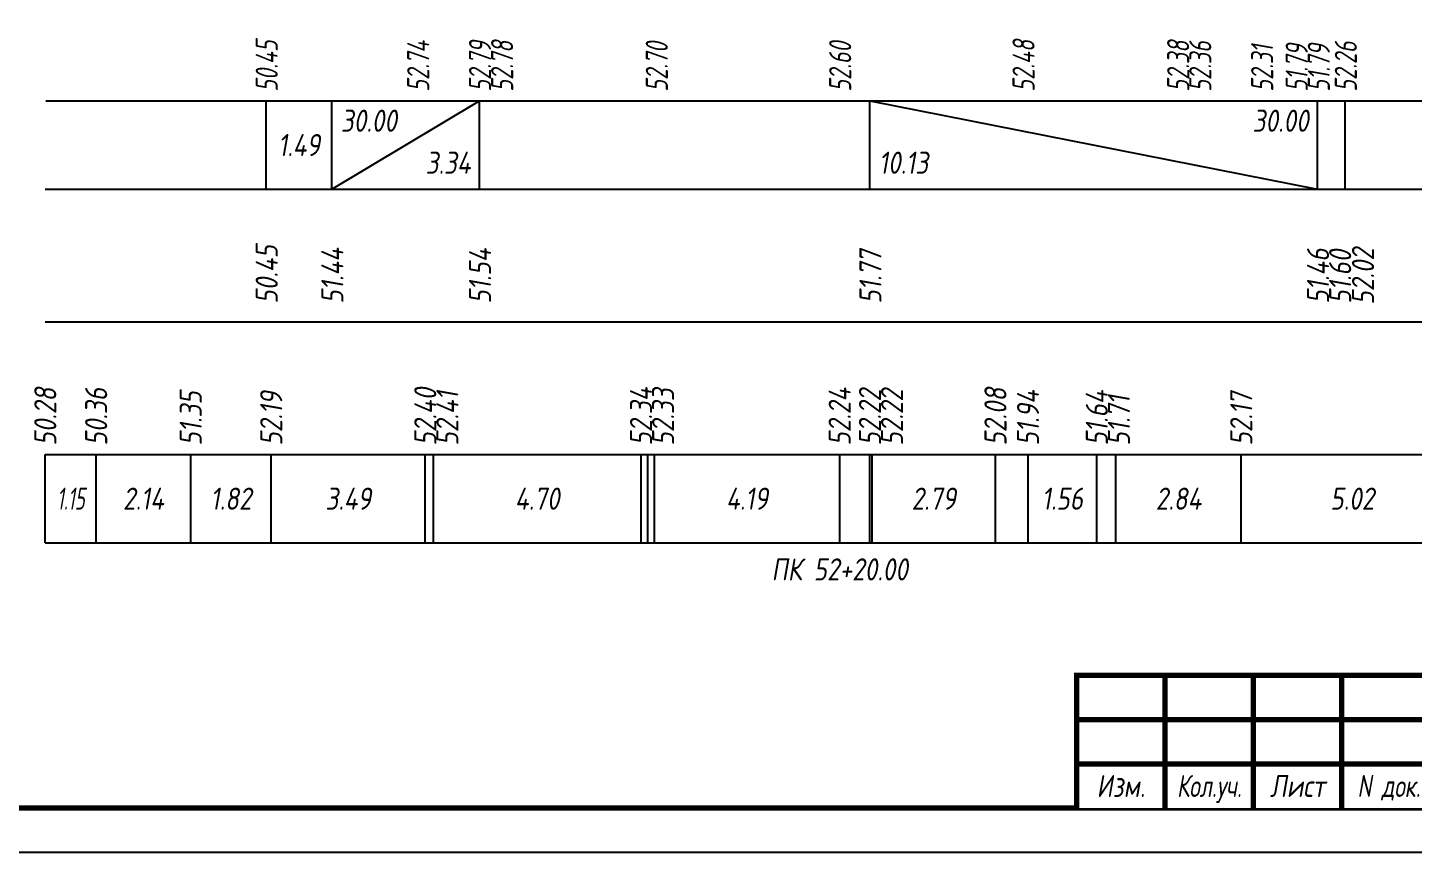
# Model space of a CAD drawing. Extents: x -717 to 1451, y -133302 to 233.
# Drawn here: x 81.2 to 238, y -82340.4 to -82247.1 of the extents above; entities that cross this region are included whole.
import ezdxf
from ezdxf.enums import TextEntityAlignment as Align

# ---------------------------------------------------------------- set-up
doc = ezdxf.new("R2010")
doc.units = 0
for name, color, linetype in [('Зарамочное оформление', 7, 'Continuous'), ('Код_510', 7, 'Continuous'), ('Код_514', 1, 'Continuous'), ('Код_516', 1, 'Continuous'), ('Подписи поперечников', 7, 'Continuous'), ('Таблица', 7, 'Continuous')]:
    doc.layers.add(name, color=color, linetype=linetype)
doc.styles.add('М', font='romand.shx', dxfattribs={"width": 0.8, "oblique": 10, "height": 2.5})

# ---------------------------------------------------------------- blocks, each defined once
blk = doc.blocks.new('Штамп')
at = {"linetype": 'Continuous'}
blk.add_wipeout([(199.95, -411.25), (384.95, -411.25), (384.95, -426.25), (199.95, -426.25)], dxfattribs=at).dxf.layer = 'Зарамочное оформление'
at = {"layer": 'Зарамочное оформление', "linetype": 'Continuous', "lineweight": -3, "const_width": 0.6, "flags": 128}
for points in [[(199.95, -426.25), (199.95, -411.25), (384.95, -411.25)], [(209.95, -411.25), (209.95, -426.25)], [(219.95, -411.25), (219.95, -426.25)], [(229.95, -411.25), (229.95, -426.25)], [(199.95, -416.25), (264.95, -416.25)], [(199.95, -421.25), (264.95, -421.25)]]:
    blk.add_lwpolyline(points, dxfattribs=at)
at = {"layer": 'Зарамочное оформление', "linetype": 'Continuous', "style": 'М', "oblique": 10}
for s, width, p in [('Изм.', 0.8, (204.95, -423.75)), ('Кол.уч.', 0.7, (214.95, -423.75)), ('Лист', 0.8, (224.95, -423.75)), ('N док.', 0.7, (235.28, -423.75))]:
    blk.add_text(s, height=2.5, dxfattribs=dict(at, width=width)).set_placement(p, align=Align.MIDDLE_CENTER)
blk = doc.blocks.new('шифр')
blk.add_blockref('Штамп', (0, -81969))

msp = doc.modelspace()

# ---------------------------------------------------------------- linework, layer by layer
at = {"flags": 128}
msp.add_lwpolyline([(-30.054, -82340.421), (389.946, -82340.421), (389.946, -82043.421), (-30.054, -82043.421)], close=True, dxfattribs=at)
at = {"const_width": 0.6, "flags": 128}
msp.add_lwpolyline([(-10.054, -82335.421), (384.946, -82335.421), (384.946, -82048.421), (-10.054, -82048.421)], close=True, dxfattribs=at)
at = {"layer": 'Код_510'}
for p, q in [((83.241, -82305.421), (83.241, -82295.421)), ((88.996, -82305.421), (88.996, -82295.421)), ((99.698, -82305.421), (99.698, -82295.421)), ((108.803, -82305.421), (108.803, -82295.421)), ((126.24, -82305.421), (126.24, -82295.421)), ((127.159, -82305.421), (127.159, -82295.421)), ((150.649, -82305.421), (150.649, -82295.421)), ((151.408, -82305.421), (151.408, -82295.421)), ((152.158, -82305.421), (152.158, -82295.421)), ((173.13, -82305.421), (173.13, -82295.421)), ((176.556, -82305.421), (176.556, -82295.421)), ((176.797, -82305.421), (176.797, -82295.421)), ((190.757, -82305.421), (190.757, -82295.421)), ((194.44, -82305.421), (194.44, -82295.421)), ((202.225, -82305.421), (202.225, -82295.421)), ((204.381, -82305.421), (204.381, -82295.421)), ((218.569, -82305.421), (218.569, -82295.421))]:
    msp.add_line(p, q, dxfattribs=at)
at = {"layer": 'Код_516'}
for p, q in [((108.241, -82265.421), (108.241, -82255.421)), ((115.671, -82265.421), (115.671, -82255.421)), ((115.671, -82265.421), (132.38, -82255.421)), ((132.38, -82265.421), (132.38, -82255.421)), ((176.556, -82265.421), (176.556, -82255.421)), ((176.556, -82255.421), (227.208, -82265.421)), ((227.208, -82265.421), (227.208, -82255.421)), ((227.208, -82265.421), (227.208, -82255.421)), ((230.348, -82265.421), (230.348, -82255.421))]:
    msp.add_line(p, q, dxfattribs=at)
at = {"layer": 'Таблица'}
for p, q in [((83.295, -82255.421), (255.402, -82255.421)), ((83.241, -82265.421), (255.348, -82265.421)), ((83.241, -82280.421), (255.348, -82280.421)), ((83.241, -82295.421), (255.348, -82295.421)), ((83.241, -82305.421), (255.348, -82305.421))]:
    msp.add_line(p, q, dxfattribs=at)

# ---------------------------------------------------------------- texts
at = {"layer": 'Код_510', "style": 'М', "oblique": 10, "width": 0.8}
for s, p in [('50.28', (83.241, -82294.421)), ('52.40', (126.24, -82294.421)), ('52.34', (150.649, -82294.421)), ('52.33', (153.149, -82294.421)), ('52.22', (176.556, -82294.421)), ('52.22', (179.056, -82294.421)), ('52.08', (190.757, -82294.421)), ('50.36', (88.996, -82294.421)), ('51.35', (99.698, -82294.421)), ('52.19', (108.803, -82294.421)), ('52.41', (128.74, -82294.421)), ('52.24', (173.13, -82294.421)), ('51.94', (194.44, -82294.421)), ('51.64', (202.225, -82294.421)), ('51.71', (204.725, -82294.421)), ('52.17', (218.569, -82294.421))]:
    msp.add_text(s, height=2.5, rotation=90, dxfattribs=at).set_placement(p, align=Align.MIDDLE_LEFT)
at = {"layer": 'Код_510', "style": 'М', "oblique": 10}
for s, width, p in [('1.15', 0.6, (86.118, -82300.421)), ('2.14', 0.8, (94.347, -82300.421)), ('1.82', 0.8, (104.251, -82300.421)), ('3.49', 0.8, (117.522, -82300.421)), ('4.70', 0.8, (138.904, -82300.421)), ('4.19', 0.8, (162.644, -82300.421)), ('2.79', 0.8, (183.777, -82300.421)), ('1.56', 0.8, (198.333, -82300.421)), ('2.84', 0.8, (211.475, -82300.421)), ('5.02', 0.8, (231.129, -82300.421))]:
    msp.add_text(s, height=2.5, dxfattribs=dict(at, width=width)).set_placement(p, align=Align.MIDDLE_CENTER)
at = {"layer": 'Код_514', "style": 'М', "oblique": 10, "width": 0.7}
for s, p in [('50.45', (108.295, -82254.382)), ('52.74', (125.435, -82254.382)), ('52.79', (132.435, -82254.382)), ('52.78', (134.935, -82254.382)), ('52.70', (152.435, -82254.382)), ('52.60', (173.185, -82254.382)), ('52.48', (193.935, -82254.382)), ('52.38', (211.435, -82254.382)), ('52.36', (213.935, -82254.382)), ('52.31', (220.935, -82254.382)), ('51.79', (224.846, -82254.382)), ('51.79', (227.346, -82254.382)), ('52.26', (230.402, -82254.382))]:
    msp.add_text(s, height=2.5, rotation=90, dxfattribs=at).set_placement(p, align=Align.MIDDLE_LEFT)
at = {"layer": 'Код_516', "style": 'М', "oblique": 10, "width": 0.8}
msp.add_text('30.00', height=2.5, dxfattribs=at).set_placement((116.671, -82256.421), align=Align.TOP_LEFT)
msp.add_text('30.00', height=2.5, dxfattribs=at).set_placement((226.208, -82256.421), align=Align.TOP_RIGHT)
msp.add_text('1.49', height=2.5, dxfattribs=at).set_placement((111.956, -82260.421), align=Align.MIDDLE_CENTER)
msp.add_text('3.34', height=2.5, dxfattribs=at).set_placement((131.38, -82264.421), align=Align.BOTTOM_RIGHT)
msp.add_text('10.13', height=2.5, dxfattribs=at).set_placement((177.556, -82264.421), align=Align.BOTTOM_LEFT)
for s, p in [('50.45', (108.295, -82278.371)), ('51.44', (115.725, -82278.371)), ('51.54', (132.435, -82278.371)), ('51.77', (176.61, -82278.371)), ('51.46', (227.262, -82278.371)), ('51.60', (229.762, -82278.371)), ('52.02', (232.351, -82278.474))]:
    msp.add_text(s, height=2.5, rotation=90, dxfattribs=at).set_placement(p, align=Align.MIDDLE_LEFT)
at = {"layer": 'Подписи поперечников', "style": 'М', "oblique": 10, "width": 0.8}
msp.add_text('ПК 52+20.00', height=2.5, dxfattribs=at).set_placement((173.13, -82310.421), align=Align.BOTTOM_CENTER)

# ---------------------------------------------------------------- next in the draw order: block references
msp.add_blockref('шифр', (0, 59.829))

doc.saveas('drawing.dxf')
